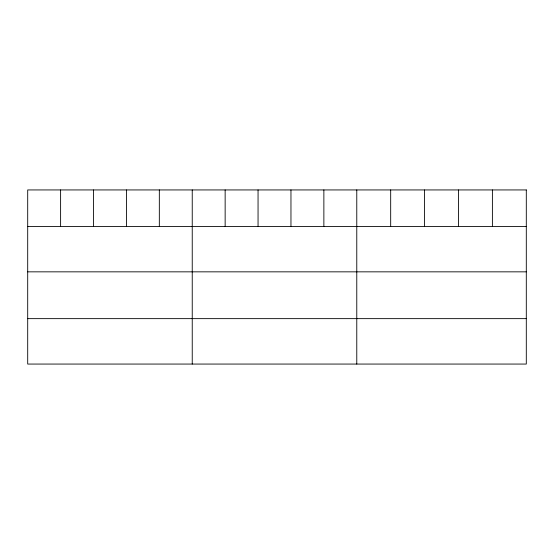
<?xml version="1.0" encoding="UTF-8"?>
<svg xmlns="http://www.w3.org/2000/svg" width="554" height="554" viewBox="0 0 554 554"><rect width="100%" height="100%" fill="white"/><g stroke="black" fill="none" stroke-linecap="round" stroke-linejoin="round"><path stroke-width="0.83" d="M27.7 226.42L526.3 226.42M27.7 271.841L526.3 271.841M27.7 318.64L526.3 318.64M492.395 189.939L492.395 226.42M458.49 189.939L458.49 226.42M424.586 189.939L424.586 226.42M390.681 189.939L390.681 226.42M356.776 189.939L356.776 364.061M323.868 189.939L323.868 226.42M290.961 189.939L290.961 226.42M258.053 189.939L258.053 226.42M225.146 189.939L225.146 226.42M192.238 189.939L192.238 364.061M159.33 189.939L159.33 226.42M126.423 189.939L126.423 226.42M93.515 189.939L93.515 226.42M60.608 189.939L60.608 226.42M526.3 189.939L27.7 189.939L27.7 364.061L526.3 364.061L526.3 189.939"/></g></svg>
